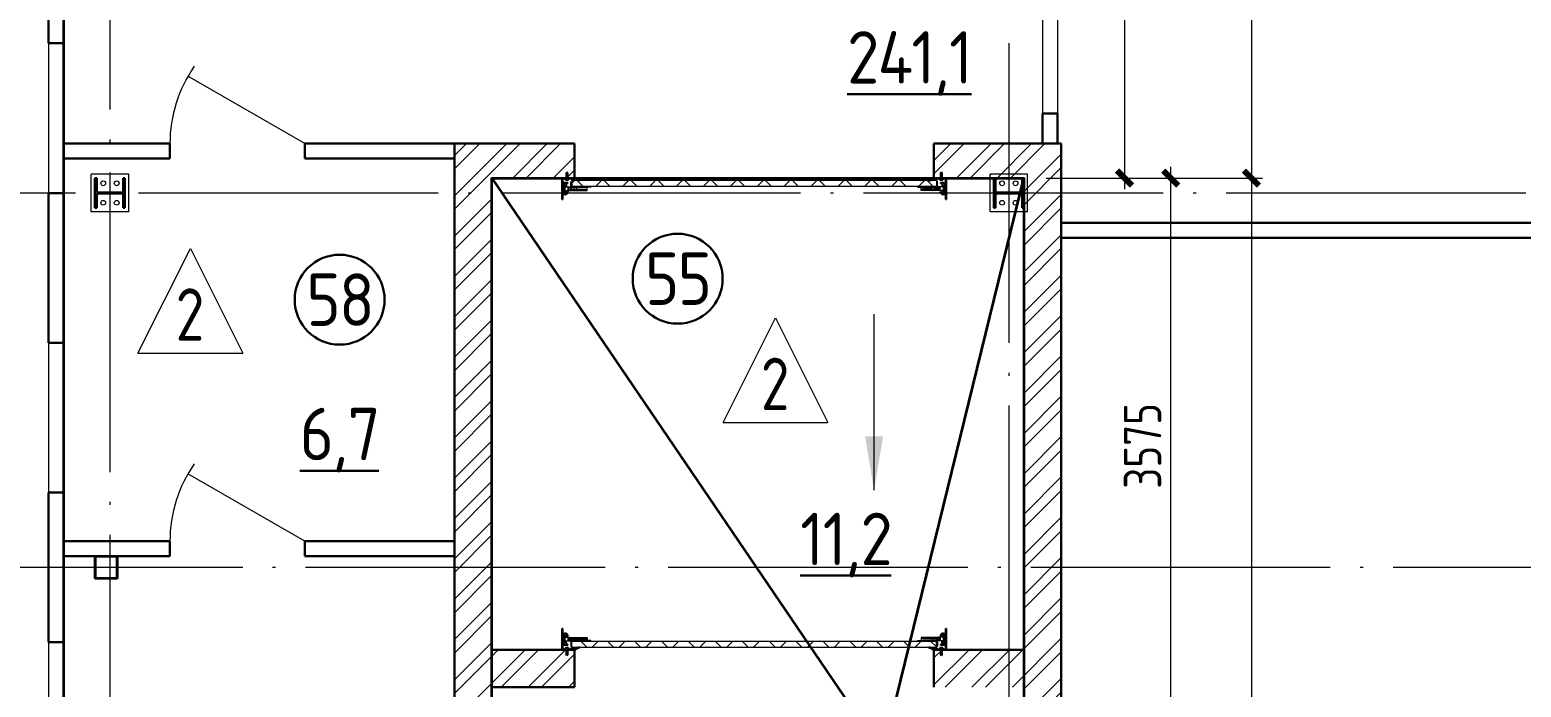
# Model space of a CAD drawing. Extents: x -965262 to 1142518, y -357520 to 71675.
# Drawn here: x 58888 to 68843, y -226452 to -222062 of the extents above; entities that cross this region are included whole.
import ezdxf

# ---------------------------------------------------------------- set-up
doc = ezdxf.new("R2010")
doc.units = 0
doc.header["$LTSCALE"] = 10
doc.linetypes.add('DOTE', pattern=[2.42, 2, -0.2, 0.02, -0.2])
doc.layers.get('0').update_dxf_attribs({"linetype": 'CONTINUOUS', "lineweight": 30})
doc.layers.get('Defpoints').update_dxf_attribs({"linetype": 'CONTINUOUS'})
doc.layers.add('DOTE', color=7, linetype='DOTE', lineweight=9)
doc.layers.add('полы', color=3, linetype='CONTINUOUS', lineweight=35)
doc.styles.add('GOST 2.304', font='isocpeur.ttf', dxfattribs={"width": 0.75, "height": 250})
doc.styles.add('GOST-2.304_Type-B', font='isocpeur.ttf', dxfattribs={"width": 0.9})
doc.styles.add('ГОСТ 2м', font='isocpeur.ttf', dxfattribs={"width": 0.8, "height": 250})
doc.dimstyles.new('ГОСТ 2м', dxfattribs={"dimtxt": 250, "dimasz": 100, "dimexe": 75, "dimexo": 150, "dimgap": 62.5, "dimtad": 1, "dimdec": 0, "dimtxsty": 'ГОСТ 2м', "dimblk": 'ARCHTICK', "dimcen": 150, "dimdle": 75, "dimclrd": 256, "dimclre": 256, "dimclrt": 256, "dimadec": 0, "dimazin": 0, "dimtfac": 1, "dimtdec": 0, "dimtmove": 0, "dimatfit": 3, "dimldrblk": 'OBLIQUE', "dimfxl": 1, "dimlwd": 15, "dimlwe": 15, "dimarcsym": 0})
pattern_1 = [(135, (62443.36, -225843.17), (-89.8026, -89.8026), []), (225, (62443.36, -225843.17), (89.8026, -89.8026), [])]

# ---------------------------------------------------------------- blocks, each defined once
blk = doc.blocks.new('MC2')
at = {"lineweight": 15}
for p, q in [((68127, 41566), (68127, 39900)), ((69794, 41566), (68127, 41566)), ((69794, 41566), (69794, 39900)), ((69794, 39900), (68127, 39900))]:
    blk.add_line(p, q, dxfattribs=at)
for p, q in [((69627, 41400), (68294, 41400)), ((68294, 41400), (68294, 41320)), ((68934, 41320), (68294, 41320)), ((68934, 41320), (68934, 40146)), ((69627, 41320), (68987, 41320)), ((68987, 41320), (68987, 40146)), ((69627, 41400), (69627, 41320)), ((68934, 40146), (68294, 40146)), ((68294, 40146), (68294, 40066)), ((69627, 40066), (68294, 40066)), ((69627, 40146), (68987, 40146)), ((69627, 40146), (69627, 40066))]:
    blk.add_line(p, q)
for centre in [(68527, 41033), (68527, 40433), (69394, 41033), (69394, 40433)]:
    blk.add_circle(centre, 107, dxfattribs=at)
blk = doc.blocks.new('anchor.bolt')
for p, q in [((-0.07, 0), (-0.07, -0.72)), ((0.07, 0), (0.07, -0.06)), ((-0.1, -0.04), (-0.07, -0.03)), ((-0.1, -0.04), (0.09, -0.06)), ((0.07, -0.07), (-0.1, -0.04)), ((-0.1, -0.11), (-0.07, -0.1)), ((-0.1, -0.11), (0.09, -0.13)), ((0.07, -0.14), (-0.1, -0.11)), ((-0.1, -0.18), (-0.07, -0.17)), ((-0.1, -0.18), (0.09, -0.2)), ((0.07, -0.21), (-0.1, -0.18)), ((-0.1, -0.25), (-0.07, -0.24)), ((-0.1, -0.25), (0.09, -0.27)), ((0.07, -0.28), (-0.1, -0.25)), ((-0.1, -0.32), (-0.07, -0.31)), ((-0.1, -0.32), (0.09, -0.34)), ((0.07, -0.35), (-0.1, -0.32)), ((-0.1, -0.39), (-0.07, -0.38)), ((-0.1, -0.39), (0.09, -0.41)), ((0.07, -0.42), (-0.1, -0.39)), ((-0.1, -0.46), (-0.07, -0.45)), ((-0.1, -0.46), (0.09, -0.48)), ((0.07, -0.49), (-0.1, -0.46)), ((-0.1, -0.53), (-0.07, -0.52)), ((-0.1, -0.53), (0.09, -0.55)), ((0.07, -0.56), (-0.1, -0.53)), ((-0.09, -0.6), (-0.07, -0.59)), ((-0.09, -0.6), (0.09, -0.62)), ((0.07, -0.63), (-0.09, -0.6)), ((-0.07, -0.72), (0, -0.8)), ((-0.04, -0.62), (-0.06, -0.63)), ((-0.06, -0.64), (-0.06, -0.63)), ((-0.06, -0.73), (-0.06, -0.64)), ((0, -0.79), (-0.06, -0.73)), ((-0.01, -0.63), (-0.04, -0.62)), ((-0.03, -0.63), (0, -0.79)), ((-0.03, -0.63), (0.01, -0.78)), ((-0.02, -0.63), (0.01, -0.77)), ((-0.01, -0.63), (0.02, -0.76)), ((0.03, -0.69), (-0.01, -0.63)), ((0, -0.64), (0.03, -0.75)), ((0, -0.8), (0.07, -0.72)), ((0, -0.79), (0.03, -0.74)), ((0.01, -0.66), (0.03, -0.74)), ((0.03, -0.74), (0.03, -0.69)), ((0.07, -0.06), (0.09, -0.06)), ((0.09, -0.06), (0.07, -0.07)), ((0.07, -0.07), (0.07, -0.13)), ((0.07, -0.13), (0.09, -0.13)), ((0.09, -0.13), (0.07, -0.14)), ((0.07, -0.14), (0.07, -0.2)), ((0.07, -0.2), (0.09, -0.2)), ((0.09, -0.2), (0.07, -0.21)), ((0.07, -0.21), (0.07, -0.27)), ((0.07, -0.27), (0.09, -0.27)), ((0.09, -0.27), (0.07, -0.28)), ((0.07, -0.28), (0.07, -0.34)), ((0.07, -0.33), (0.09, -0.34)), ((0.09, -0.34), (0.07, -0.35)), ((0.07, -0.35), (0.07, -0.41)), ((0.07, -0.4), (0.09, -0.41)), ((0.09, -0.41), (0.07, -0.42)), ((0.07, -0.42), (0.07, -0.48)), ((0.07, -0.47), (0.09, -0.48)), ((0.09, -0.48), (0.07, -0.49)), ((0.07, -0.49), (0.07, -0.55)), ((0.07, -0.55), (0.09, -0.55)), ((0.09, -0.55), (0.07, -0.56)), ((0.07, -0.56), (0.07, -0.62)), ((0.09, -0.62), (0.07, -0.63)), ((0.07, -0.62), (0.09, -0.62)), ((0.07, -0.63), (0.07, -0.72))]:
    blk.add_line(p, q)
blk.add_arc((0.16, -0.64), 0.222, 187.9982, 219.836)
blk = doc.blocks.new('Крепеж_ворот')
at = {"lineweight": 15}
h = blk.add_hatch(dxfattribs=at)
h.set_pattern_fill('ANSI31', color=256, scale=2, angle=180)
h.set_pattern_definition([(225, (746089.599, 74802.7244), (4.49013, -4.49013), [])])
h.paths.add_polyline_path([(746087.1, 74804.1), (746087.1, 74801.6), (746091.1, 74801.6), (746094.2, 74801.9), (746094.2, 74804.1)], flags=17)
h.paths.add_polyline_path([(746116.4, 74801.6, 0.165118), (746119.9, 74802.8), (746124.2, 74806.1, -0.301689), (746131.4, 74806.6), (746134.8, 74804.7, 0.130081), (746137.5, 74803.9), (746142.2, 74803.9), (746142.2, 74806.4), (746137.5, 74806.4, -0.130081), (746136, 74806.9), (746132.6, 74808.8, 0.301689), (746122.7, 74808.1), (746118.3, 74804.7, -0.165112), (746116.4, 74804.1), (746064.1, 74804.1, -0.414223), (746061, 74807.2), (746061, 74868.5), (746059.4, 74868.5), (746059.4, 74868.8), (746059.4, 74869.5), (746059.4, 74870.5), (746059.4, 74870.7), (746059.4, 74871.7), (746059.4, 74872.2), (746059.4, 74873.2), (746059.4, 74873.9), (746059.4, 74874.7), (746059.4, 74875.6), (746059.4, 74876.1), (746059.4, 74877.1), (746059.4, 74877.4), (746059.4, 74878.3), (746059.4, 74879.1), (746059.4, 74879.4), (746061, 74879.4), (746061, 74944.5), (746058.5, 74944.5), (746058.5, 74807.2, 0.41422), (746064.1, 74801.6)])
h = blk.add_hatch(dxfattribs=at)
h.set_pattern_fill('ANSI31', color=256, scale=2, angle=90)
h.set_pattern_definition([(135, (736343.8085, 75928.334), (-4.490128, -4.490128), [])])
edge = h.paths.add_edge_path()
edge.add_ellipse((746065.1, 74838.4), major_axis=(-1.67, 1.67), ratio=1, start_angle=45, end_angle=135, ccw=False)
edge.add_line((746062.7, 74838.4), (746062.7, 74868.5))
edge.add_line((746062.7, 74868.5), (746061, 74868.5))
edge.add_line((746061, 74868.5), (746061, 74838.4))
edge.add_ellipse((746065.1, 74838.4), major_axis=(-2.89, 2.89), ratio=1, start_angle=45, end_angle=135)
edge.add_line((746065.1, 74834.3), (746096.6, 74834.3))
edge.add_line((746096.6, 74834.3), (746096.6, 74836))
edge.add_line((746096.6, 74836), (746065.1, 74836))
edge = h.paths.add_edge_path()
edge.add_ellipse((746065.1, 74890.2), major_axis=(2.89, 2.89), ratio=1, start_angle=106, end_angle=135)
edge.add_line((746061, 74890.2), (746061, 74879.4))
edge.add_line((746061, 74879.4), (746062.7, 74879.4))
edge.add_line((746062.7, 74879.4), (746062.7, 74890.4))
edge.add_ellipse((746065.1, 74890.2), major_axis=(-1.67, 1.67), ratio=1, start_angle=16, end_angle=45, ccw=False)
edge.add_line((746063, 74891.3), (746069.9, 74903.7))
edge.add_ellipse((746079.1, 74898.6), major_axis=(7.45, 7.45), ratio=1, start_angle=-3, end_angle=106, ccw=False)
edge.add_line((746086.9, 74905.7), (746097.5, 74893.9))
edge.add_line((746097.5, 74893.9), (746098.8, 74895.1))
edge.add_line((746098.8, 74895.1), (746088.2, 74906.8))
edge.add_ellipse((746079.1, 74898.6), major_axis=(8.67, 8.67), ratio=1, start_angle=-3, end_angle=106)
edge.add_line((746068.4, 74904.5), (746061.5, 74892.1))
h = blk.add_hatch(color=256, dxfattribs=at)
h.dxf.hatch_style = 1
h.paths.add_polyline_path([(746145.9, 74808.8), (746142.6, 74809.8, 0.10613), (746142.5, 74809.9), (746136.4, 74809.3, -0.181324), (746135.1, 74809.6, 0.335683), (746120.2, 74809.1, -0.119126), (746118.6, 74808.6, 0.371631), (746118, 74808.1), (746117.9, 74807.6, 0.451909), (746118.5, 74806.9, 0.124341), (746121, 74807.6, -0.343618), (746134.1, 74808.2, 0.181324), (746136.5, 74807.6), (746142.5, 74808.2, -0.110452), (746142.6, 74808.2), (746147.2, 74806.6, -0.710497), (746147.2, 74805.5), (746142.6, 74803.9), (746135.7, 74803.9, -0.178994), (746132.7, 74805, 0.369834), (746129.7, 74805, -0.178993), (746126.6, 74803.9), (746122.2, 74803.9, 0.120709), (746121.9, 74803.8), (746119.7, 74802.7, -0.017147), (746119.4, 74802.4, 0.538795), (746119.6, 74802.2), (746127.3, 74802.2, 0.207608), (746130.7, 74803.7, -0.433918), (746131.6, 74803.7, 0.207608), (746135.1, 74802.2), (746142.5, 74802.2, 0.079707), (746142.6, 74802.2), (746147.7, 74803.9, 0.461502), (746149, 74807.1, -0.250825), (746149.1, 74807.6, -0.128039), (746173.1, 74815.5, 0.416657), (746173.7, 74816.2), (746173.6, 74816.9, 0.409849), (746173, 74817.5, 0.127248)])
for p, q in [((746058.5, 74807.2), (746058.5, 74944.5)), ((746058.5, 74944.5), (746061, 74944.5)), ((746059.4, 74879.4), (746062.7, 74879.4)), ((746059.4, 74868.5), (746059.4, 74879.4)), ((746059.4, 74868.5), (746062.7, 74868.5)), ((746061, 74879.4), (746061, 74944.5)), ((746061, 74879.4), (746061, 74890.2)), ((746061, 74807.2), (746061, 74868.5)), ((746061, 74838.4), (746061, 74868.5)), ((746068.4, 74904.5), (746061.5, 74892.1)), ((746062.7, 74838.4), (746062.7, 74890.2)), ((746063.6, 74883), (746062.7, 74883)), ((746063.6, 74864.9), (746062.7, 74864.9)), ((746069.9, 74903.7), (746063, 74891.3)), ((746063.6, 74883), (746063.6, 74873.9)), ((746067.2, 74880.2), (746063.6, 74883)), ((746063.6, 74873.9), (746063.6, 74864.9)), ((746067.2, 74867.6), (746063.6, 74864.9)), ((746064.1, 74875.1), (746064.1, 74872.8)), ((746067.2, 74880.2), (746067.2, 74875.1)), ((746067.2, 74872.8), (746067.2, 74867.6)), ((746086.9, 74905.7), (746097.5, 74893.9)), ((746088.2, 74906.8), (746098.8, 74895.1)), ((746097.5, 74893.9), (746098.8, 74895.1)), ((746064.1, 74804.1), (746116.4, 74804.1)), ((746064.1, 74801.6), (746116.4, 74801.6)), ((746096.6, 74836), (746065.1, 74836)), ((746096.6, 74834.3), (746065.1, 74834.3)), ((746079, 74805.9), (746102.4, 74805.9)), ((746079, 74805.9), (746079, 74804.1)), ((746079, 74804.1), (746102.4, 74804.1)), ((746082.5, 74814.1), (746081.2, 74813.3)), ((746081.2, 74813.3), (746081.2, 74805.9)), ((746098.9, 74814.1), (746082.5, 74814.1)), ((746085.9, 74813.3), (746085.9, 74805.9)), ((746095.4, 74813.3), (746095.4, 74805.9)), ((746096.6, 74834.3), (746096.6, 74836)), ((746098.9, 74814.1), (746100.1, 74813.3)), ((746100.1, 74813.3), (746100.1, 74805.9)), ((746102.4, 74805.9), (746102.4, 74804.1)), ((746118.3, 74804.7), (746122.7, 74808.1)), ((746119.9, 74802.8), (746124.2, 74806.1)), ((746134.8, 74804.7), (746131.4, 74806.6)), ((746136, 74806.9), (746132.6, 74808.8)), ((746142.2, 74806.4), (746137.5, 74806.4)), ((746137.5, 74803.9), (746142.2, 74803.9)), ((746142.2, 74806.4), (746142.2, 74803.9)), ((746142.2, 74803.9), (746142.2, 74806.4)), ((746142.6, 74803.9), (746147.2, 74805.5)), ((746142.6, 74802.2), (746147.7, 74803.9)), ((746173.6, 74816.9), (746173.7, 74816.2))]:
    blk.add_line(p, q)
for p, q in [((746061, 74879.4), (746061, 74881.3)), ((746061, 74833.9), (746061, 74868.5)), ((746062.7, 74883), (746062.7, 74873.9)), ((746062.7, 74873.9), (746062.7, 74864.9)), ((746073.1, 74841.7), (746073.1, 74905.2)), ((746073.1, 74895.8), (746076.7, 74892.3)), ((746074.3, 74885.9), (746074.3, 74861)), ((746074.3, 74879.9), (746075.7, 74879.9)), ((746074.3, 74867), (746075.7, 74867)), ((746076.9, 74873.4), (746075.7, 74879.9)), ((746075.7, 74879.9), (746075.7, 74867)), ((746076.9, 74873.4), (746075.7, 74867)), ((746076, 74885.9), (746076, 74882.6)), ((746076, 74864.3), (746076, 74861)), ((746076.2, 74882.6), (746076.2, 74885.6)), ((746076.2, 74885.6), (746076.8, 74885.6)), ((746076.2, 74864.3), (746076.2, 74882.6)), ((746076.2, 74864.3), (746076.2, 74861.3)), ((746076.8, 74885.6), (746076.8, 74892)), ((746081.4, 74897.6), (746081.4, 74886.4)), ((746087.4, 74898), (746081.7, 74897.9)), ((746082.1, 74885.6), (746087.4, 74885.6)), ((746087.4, 74899.5), (746087.4, 74898)), ((746087.4, 74885.6), (746087.4, 74898)), ((746087.4, 74885.6), (746098.3, 74885.6)), ((746098.7, 74885.2), (746098.7, 74882.6)), ((746098.7, 74882.6), (746098.7, 74864.3)), ((746098.7, 74881.6), (746099.8, 74881.6)), ((746098.7, 74865.3), (746099.8, 74865.3)), ((746098.7, 74861.6), (746098.7, 74864.3)), ((746099.8, 74861.2), (746099.8, 74885.7)), ((746099.8, 74885.7), (746110.3, 74885.7)), ((746110.3, 74861.2), (746110.3, 74885.7)), ((746110.3, 74881.5), (746224.7, 74881.5)), ((746110.3, 74865.4), (746212.5, 74865.4)), ((746113.8, 74877.2), (746224.7, 74877.2)), ((746250.5, 74858.8), (746250.5, 74862.8)), ((746073.1, 74851), (746076.7, 74854.6)), ((746076.2, 74861.3), (746076.8, 74861.3)), ((746076.8, 74861.3), (746076.8, 74854.9)), ((746081.4, 74849.3), (746081.4, 74860.5)), ((746087.4, 74848.8), (746081.7, 74848.9)), ((746082.1, 74861.3), (746087.4, 74861.3)), ((746087.4, 74848.7), (746087.4, 74861.3)), ((746087.4, 74861.3), (746098.3, 74861.3)), ((746087.4, 74847.4), (746087.4, 74848.8)), ((746099.8, 74861.2), (746110.3, 74861.2))]:
    blk.add_line(p, q, dxfattribs=at)
at = {"lineweight": 15, "ltscale": 0.5}
for p, q in [((746076, 74885.9), (746074.3, 74885.9)), ((746076, 74861), (746074.3, 74861))]:
    blk.add_line(p, q, dxfattribs=at)
at = {"lineweight": 15, "extrusion": (-1.7375e-14, 1, 0)}
for p, q in [((746112.7, 74883.6), (746224.7, 74883.6)), ((746112.7, 74863.2), (746112.7, 74883.6)), ((746112.7, 74863.2), (746135.6, 74863.2)), ((746122.6, 74863.2), (746122.6, 74862.8)), ((746250.5, 74862.8), (746122.6, 74862.8)), ((746135.6, 74881.9), (746156.6, 74881.9)), ((746135.6, 74863.2), (746135.6, 74881.9)), ((746156.6, 74881.9), (746156.6, 74863.2)), ((746156.6, 74863.2), (746212.5, 74863.2)), ((746116.7, 74856.9), (746116.7, 74828.9)), ((746117.3, 74826.3), (746119, 74822.8)), ((746119, 74822.8), (746122.6, 74824.6)), ((746120.8, 74856.9), (746120.8, 74828.9)), ((746122.6, 74824.6), (746120.9, 74828)), ((746250.5, 74858.8), (746122.6, 74858.8)), ((746123.8, 74840), (746123.8, 74848.8))]:
    blk.add_line(p, q, dxfattribs=at)
at = {"lineweight": 15, "ltscale": 0.5, "extrusion": (-1.7375e-14, 1, 0)}
for p, q in [((746112.7, 74879.5), (746224.7, 74879.5)), ((746135.6, 74865.8), (746112.7, 74865.8)), ((746114.9, 74871.2), (746120.4, 74871.2)), ((746122.6, 74868.9), (746122.6, 74863.2)), ((746122.6, 74862.8), (746122.6, 74858.8)), ((746139.7, 74862.8), (746139.7, 74858.8)), ((746152.5, 74862.8), (746152.5, 74858.8)), ((746212.5, 74865.8), (746156.6, 74865.8)), ((746173.5, 74862.8), (746173.5, 74858.8)), ((746120.8, 74856.9), (746116.7, 74856.9)), ((746117.2, 74851.9), (746116.7, 74853.9)), ((746120.8, 74840.1), (746116.7, 74840.1)), ((746117.2, 74836.9), (746116.7, 74835)), ((746120.8, 74829.2), (746116.7, 74829.2)), ((746119.8, 74839), (746119.8, 74849.8)), ((746123.8, 74847.8), (746119.8, 74847.8)), ((746123.8, 74841), (746119.8, 74841))]:
    blk.add_line(p, q, dxfattribs=at)
at = {"lineweight": 15, "extrusion": (-2.77556e-16, -1, 0)}
for p, q in [((746224.7, 74865.6), (746113.8, 74865.6)), ((746128, 74865.6), (746128, 74863.3)), ((746137.6, 74865.6), (746137.6, 74863.3)), ((746164.4, 74865.6), (746164.4, 74863.3)), ((746174, 74865.6), (746174, 74863.3)), ((746200.8, 74865.6), (746200.8, 74863.3)), ((746210.4, 74865.6), (746210.4, 74863.3)), ((746224.7, 74883.6), (746224.7, 74863.3))]:
    blk.add_line(p, q, dxfattribs=at)
at = {"extrusion": (-1, -4.26669e-14, 0)}
for p, q in [((746117.9, 74807.6), (746118, 74808.1)), ((746136.4, 74809.3), (746142.5, 74809.9)), ((746142.5, 74808.2), (746136.5, 74807.6)), ((746142.6, 74809.8), (746145.9, 74808.8)), ((746147.2, 74806.6), (746142.6, 74808.2))]:
    blk.add_line(p, q, dxfattribs=at)
at = {"extrusion": (-1, -4.2422e-14, 1.22461e-16)}
for p, q in [((746119.5, 74802.5), (746121.9, 74803.8)), ((746127.3, 74802.2), (746119.6, 74802.2)), ((746122.2, 74803.9), (746126.6, 74803.9)), ((746142.5, 74802.2), (746135.1, 74802.2)), ((746135.7, 74803.9), (746142.5, 74803.9))]:
    blk.add_line(p, q, dxfattribs=at)
at = {"lineweight": 15}
for centre, radius, start, end in [((746079.1, 74899.5), 8.28, 0, 136.00967), ((746077, 74882.6), 0.956, 180, 270), ((746077, 74864.3), 0.956, 90, 180), ((746077, 74882.6), 0.75, 180, 270), ((746077, 74864.3), 0.75, 90, 180), ((746076.4, 74892), 0.375, 0, 45), ((746081.8, 74897.6), 0.375, 91, 180), ((746082.1, 74886.4), 0.75, 180, 270), ((746098.3, 74885.2), 0.375, 0, 90), ((746098.3, 74861.6), 0.375, 270, 0), ((746122.6, 74856.9), 5.92, 90, 180), ((746079.1, 74847.4), 8.28, 223.99033, 0), ((746076.4, 74854.9), 0.375, 315, 0), ((746082.1, 74860.5), 0.75, 90, 180), ((746081.8, 74849.3), 0.375, 180, 269), ((746122.6, 74828.9), 5.92, 180, 199.64644), ((746122.6, 74856.9), 1.87, 90, 180), ((746128.6, 74855.4), 8.15, 194.99861, 233.92136), ((746128.6, 74833.4), 8.15, 126.07864, 165.00139), ((746122.6, 74828.9), 1.87, 180, 185.53127)]:
    blk.add_arc(centre, radius, start, end, dxfattribs=at)
for centre, radius, start, end in [((746064.1, 74807.2), 5.62, 180, 270), ((746064.1, 74807.2), 3.11, 180, 270), ((746082.1, 74803.7), 10.4, 68.27529, 87.87816), ((746090.7, 74797.9), 16.2, 73.30599, 107.29197), ((746099.2, 74803.7), 10.4, 92.12184, 111.72471), ((746116.4, 74807.2), 3.11, 270, 307.50429), ((746116.4, 74807.2), 5.62, 270, 307.50429), ((746118.5, 74807.5), 0.586, 173.27112, 270.54696), ((746118.6, 74808), 0.586, 91.72469, 173.27112), ((746118.5, 74812.1), 5.21, 270.54696, 298.89834), ((746118.4, 74812.1), 3.52, 271.72469, 298.89834), ((746128, 74799.4), 12.4, 54.89026, 129.11428), ((746128, 74799.4), 10.7, 54.89026, 130.74476), ((746128.2, 74801), 8.97, 60.35337, 127.50429), ((746128.2, 74801), 8.97, 60.35337, 127.50429), ((746128.2, 74801), 8.97, 60.35337, 127.50429), ((746128.2, 74801), 6.46, 60.35337, 127.50429), ((746136.2, 74811.1), 3.54, 234.89026, 276), ((746137.5, 74809.6), 5.62, 240.35337, 270), ((746136.2, 74811.1), 1.86, 234.89026, 276), ((746137.5, 74809.6), 3.11, 240.35337, 270), ((746142.5, 74809.6), 0.292, 71.76748, 96), ((746142.5, 74807.9), 0.292, 70.78733, 96), ((746176.2, 74760.8), 56.8, 93.28053, 122.28779), ((746147, 74806), 0.562, 289.21267, 70.78733), ((746147, 74806), 2.25, 288.22907, 27.3228), ((746149.6, 74807.3), 0.586, 151, 207.3228), ((746176.3, 74765.4), 50.3, 93.65928, 122.84475), ((746173, 74816.9), 0.6, 4.13569, 93.28053), ((746173.1, 74816.1), 0.6, 273.65928, 4.13569)]:
    blk.add_arc(centre, radius, start, end)
at = {"lineweight": 15, "ltscale": 0.5}
for centre, radius, start, end in [((746119.4, 74852.5), 2.25, 195, 270), ((746119.4, 74836.4), 2.25, 90, 165), ((746119.4, 74849.8), 0.375, 0, 90), ((746119.4, 74839), 0.375, 270, 0)]:
    blk.add_arc(centre, radius, start, end, dxfattribs=at)
at = {"extrusion": (-1.22461e-16, -5.20252e-30, -1)}
for centre, radius, start, end in [((-746119.6, 74802.4), 0.187, 270, 62.46874), ((-746122.2, 74803.3), 0.586, 62.46874, 90), ((-746126.6, 74808.6), 4.69, 229.40766, 270), ((-746127.3, 74806.9), 4.69, 223.08626, 270), ((-746131.2, 74803.2), 2.32, 49.40766, 130.59234), ((-746131.2, 74803.2), 0.637, 43.08626, 136.91374), ((-746135.1, 74806.9), 4.69, 270, 316.91374), ((-746135.7, 74808.6), 4.69, 270, 310.59234), ((-746142.5, 74804.2), 0.292, 250.78733, 270), ((-746142.5, 74802.5), 0.292, 251.77093, 270)]:
    blk.add_arc(centre, radius, start, end, dxfattribs=at)
at = {"extrusion": (0, 0, -1)}
for centre, major_axis, start_param, end_param in [((746065.1, 74890.2), (2.89, 2.89), 3.926991, 4.433136), ((746065.1, 74890.2), (-1.67, 1.67), 5.497787, 6.003933), ((746079.1, 74898.6), (8.67, 8.67), 4.433136, 6.335545), ((746079.1, 74898.6), (7.45, 7.45), 4.433136, 6.335545), ((746065.1, 74838.4), (-2.89, 2.89), 3.926991, 5.497787), ((746065.1, 74838.4), (-1.67, 1.67), 3.926991, 5.497787)]:
    blk.add_ellipse(centre, major_axis=major_axis, ratio=1, start_param=start_param, end_param=end_param, dxfattribs=at)
for points in [[(746067.2, 74875.1), (746065.9, 74875.1), (746064.1, 74875.1)], [(746064.1, 74872.8), (746065.9, 74872.8), (746067.2, 74872.8)]]:
    blk.add_rational_spline(points, [1, 1.01284142743, 1], degree=2)
at = {"lineweight": 15, "ltscale": 0.5}
for points, knots in [([(746114.9, 74871.2), (746114.7, 74871.2), (746114.4, 74871.2), (746113.8, 74871.5), (746113.6, 74871.6), (746113.2, 74872), (746113, 74872.3), (746112.8, 74872.8), (746112.7, 74873.1), (746112.7, 74873.4)], [0.37141352, 0.37141352, 0.37141352, 0.37141352, 0.39402571, 0.39402571, 0.41663789, 0.41663789, 0.43959523, 0.43959523, 0.46255257, 0.46255257, 0.46255257, 0.46255257]), ([(746122.6, 74868.9), (746122.6, 74869.2), (746122.6, 74869.5), (746122.3, 74870.1), (746122.2, 74870.3), (746121.8, 74870.7), (746121.5, 74870.9), (746121, 74871.1), (746120.7, 74871.2), (746120.4, 74871.2)], [0.28027447, 0.28027447, 0.28027447, 0.28027447, 0.30323181, 0.30323181, 0.32618916, 0.32618916, 0.34880134, 0.34880134, 0.37141352, 0.37141352, 0.37141352, 0.37141352])]:
    blk.add_open_spline(points, degree=3, knots=knots, dxfattribs=at)
at = {"lineweight": 15}
for points in [[(746117.1, 74826.9), (746117.1, 74826.7), (746117.2, 74826.5), (746117.3, 74826.3)], [(746120.9, 74828), (746120.9, 74828.2), (746120.8, 74828.5), (746120.8, 74828.7)]]:
    blk.add_open_spline(points, degree=3, dxfattribs=at)
at = {"xscale": -50.80000000000001, "yscale": 50.80000000000001, "zscale": 50.80000000000001}
blk.add_blockref('anchor.bolt', (746090.7, 74804.1), dxfattribs=at)
blk = doc.blocks.new('_ArchTick')
at = {"color": 0, "linetype": 'ByBlock', "lineweight": 0, "const_width": 0.4}
blk.add_lwpolyline([(-0.5, -0.5), (0.5, 0.5)], dxfattribs=at)
blk = doc.blocks.new('*D1264')
at = {"lineweight": 15, "ltscale": 50, "transparency": 16777216}
for p, q in [((66195, -214977.1), (66195, -223127.1)), ((61762.6, -215052.1), (66270, -215052.1)), ((65672.7, -223052.1), (66270, -223052.1))]:
    blk.add_line(p, q, dxfattribs=at)
at = {"layer": 'Defpoints', "color": 0, "lineweight": 15, "ltscale": 50, "transparency": 16777216}
for p in [(61612.6, -215052.1, 3259.8), (65522.7, -223052.1, 3259.8), (66195, -223052.1)]:
    blk.add_point(p, dxfattribs=at)
at = {"lineweight": 15, "ltscale": 50, "transparency": 16777216, "xscale": 100, "yscale": 100, "zscale": 100}
for p, rotation in [((66195, -215052.1), 90), ((66195, -223052.1), 270)]:
    blk.add_blockref('_ArchTick', p, dxfattribs=dict(at, rotation=rotation))
at = {"lineweight": 15, "ltscale": 50, "transparency": 16777216, "insert": (66007.5, -219052.1), "char_height": 250, "attachment_point": 5, "rotation": 90, "style": 'ГОСТ 2м'}
blk.add_mtext('8000', dxfattribs=at)
blk = doc.blocks.new('_Oblique')
at = {"color": 0, "linetype": 'ByBlock', "lineweight": -2}
blk.add_line((-0.5, -0.5), (0.5, 0.5), dxfattribs=at)
blk = doc.blocks.new('*D1265')
at = {"lineweight": 15, "ltscale": 50, "transparency": 16777216}
for p, q in [((66502.9, -226704.4), (66502.9, -222977.1)), ((65672.7, -223052.1), (66577.9, -223052.1)), ((64795.5, -226629.4), (66577.9, -226629.4))]:
    blk.add_line(p, q, dxfattribs=at)
at = {"layer": 'Defpoints', "color": 0, "lineweight": 15, "ltscale": 50, "transparency": 16777216}
for p in [(65522.7, -223052.1, 3259.8), (66502.9, -223052.1), (64645.5, -226629.4)]:
    blk.add_point(p, dxfattribs=at)
at = {"lineweight": 15, "ltscale": 50, "transparency": 16777216, "xscale": 100, "yscale": 100, "zscale": 100}
for p, rotation in [((66502.9, -223052.1), 90), ((66502.9, -226629.4), 270)]:
    blk.add_blockref('_ArchTick', p, dxfattribs=dict(at, rotation=rotation))
at = {"lineweight": 15, "ltscale": 50, "transparency": 16777216, "insert": (66315.4, -224840.8), "char_height": 250, "attachment_point": 5, "rotation": 90, "style": 'ГОСТ 2м'}
blk.add_mtext('3575', dxfattribs=at)
blk = doc.blocks.new('*D1135')
at = {"lineweight": 15, "ltscale": 50, "transparency": 16777216}
for p, q in [((67041.9, -222977.1), (67041.9, -231027.2)), ((65672.7, -223052.1), (67116.9, -223052.1)), ((65672.7, -230952.2), (67116.9, -230952.2))]:
    blk.add_line(p, q, dxfattribs=at)
at = {"layer": 'Defpoints', "color": 0, "lineweight": 15, "ltscale": 50, "transparency": 16777216}
for p in [(65522.7, -223052.1, 1451.3), (65522.7, -230952.2, 3259.8), (67041.9, -230952.2)]:
    blk.add_point(p, dxfattribs=at)
at = {"lineweight": 15, "ltscale": 50, "transparency": 16777216, "xscale": 100, "yscale": 100, "zscale": 100}
for p, rotation in [((67041.9, -223052.1), 90), ((67041.9, -230952.2), 270)]:
    blk.add_blockref('_ArchTick', p, dxfattribs=dict(at, rotation=rotation))
at = {"lineweight": 15, "ltscale": 50, "transparency": 16777216, "insert": (66854.4, -227002.2), "char_height": 250, "attachment_point": 5, "rotation": 90, "style": 'ГОСТ 2м'}
blk.add_mtext('7900', dxfattribs=at)
blk = doc.blocks.new('*D1351')
at = {"lineweight": 15, "ltscale": 50, "transparency": 16777216}
for p, q in [((67041.9, -161742.1), (67041.9, -223127.1)), ((66891.9, -161817.1), (66966.9, -161817.1)), ((65672.7, -223052.1), (67116.9, -223052.1))]:
    blk.add_line(p, q, dxfattribs=at)
at = {"layer": 'Defpoints', "color": 0, "lineweight": 15, "ltscale": 50, "transparency": 16777216}
for p in [(67041.9, -161817.1), (65522.7, -223052.1, 2075.6), (67041.9, -223052.1)]:
    blk.add_point(p, dxfattribs=at)
at = {"lineweight": 15, "ltscale": 50, "transparency": 16777216, "xscale": 100, "yscale": 100, "zscale": 100}
for p, rotation in [((67041.9, -161817.1), 90), ((67041.9, -223052.1), 270)]:
    blk.add_blockref('_ArchTick', p, dxfattribs=dict(at, rotation=rotation))
at = {"lineweight": 15, "ltscale": 50, "transparency": 16777216, "insert": (66854.4, -192434.6), "char_height": 250, "attachment_point": 5, "rotation": 90, "style": 'ГОСТ 2м'}
blk.add_mtext('61235', dxfattribs=at)

msp = doc.modelspace()

# ---------------------------------------------------------------- hatches: boundary and pattern name
at = {"lineweight": 15}
h = msp.add_hatch(dxfattribs=at)
h.set_pattern_fill('ANSI32', scale=20, style=0)
h.set_pattern_definition([(45, (-359605.78, -304776.27), (-134.70384, 134.70384), []), (45, (-359515.98, -304776.27), (-134.70384, 134.70384), [])])
h.paths.add_polyline_path([(62522.6, -222822.1), (62222.6, -222822.1), (62222.6, -223052.1), (62522.6, -223052.1)])
h.paths.add_polyline_path([(65222.6, -222822.1), (64922.6, -222822.1), (64922.6, -223052.1), (65222.6, -223052.1)])
h.paths.add_polyline_path([(62522.6, -226202.1), (62222.6, -226202.1), (62222.6, -226452.1), (62522.6, -226452.1)])
h.paths.add_polyline_path([(65222.6, -226202.1), (64922.6, -226202.1), (64922.6, -226452.1), (65222.6, -226452.1)])
h.paths.add_polyline_path([(65772.5, -233952), (65522.5, -233952), (65522.5, -234027.1), (65547.6, -234027.1), (65547.6, -234277.1), (65522.5, -234277.1), (65522.5, -234462.1), (65772.5, -234462.1)])
h.paths.add_polyline_path([(68842.6, -233952), (68592.6, -233952), (68592.6, -234462.1), (68842.6, -234462.1)])
h.paths.add_polyline_path([(61972.6, -226452.1), (62222.6, -226452.1), (62222.6, -226202.1), (61972.6, -226202.1), (61972.6, -223052.1), (62222.6, -223052.1), (62222.6, -222822.1), (61722.6, -222822.1), (61722.6, -222922.1), (61722.6, -232477.1), (61722.6, -234462.1), (61972.6, -234462.1), (61972.6, -230702.1)])
h.paths.add_polyline_path([(65522.7, -230952.2), (65522.7, -226452.1), (65222.6, -226452.1), (65222.6, -226202.1), (65522.5, -226202.1), (65522.6, -223052.1), (65222.6, -223052.1), (65222.6, -222822.1), (65772.5, -222822.1), (65772.5, -230702.1), (68842.6, -230702), (68842.6, -230952.2), (65522.7, -230952.3)])
h.paths.add_polyline_path([(68842.6, -231552), (68592.6, -231552), (68592.6, -230952), (68842.6, -230952)])
h.paths.add_polyline_path([(65772.5, -231552), (65522.7, -231552), (65522.7, -230952.2), (65772.5, -230952.2)])
h = msp.add_hatch(dxfattribs=at)
h.set_pattern_fill('ANSI37', scale=40, angle=90)
h.set_pattern_definition(pattern_1)
h.paths.add_polyline_path([(62506.2, -223108), (62306.2, -223108), (62306.2, -223068), (62506.2, -223068)], flags=16)
h.paths.add_polyline_path([(64938.9, -223108), (62306.2, -223108), (62306.2, -223068), (64938.9, -223068)])
h = msp.add_hatch(dxfattribs=at)
h.set_pattern_fill('ANSI37', scale=40, angle=90)
h.set_pattern_definition(pattern_1)
h.paths.add_polyline_path([(62506.2, -226146.2), (62306.2, -226146.2), (62306.2, -226186.2), (62506.2, -226186.2)], flags=16)
h.paths.add_polyline_path([(64938.9, -226146.2), (62306.2, -226146.2), (62306.2, -226186.2), (64938.9, -226186.2)])

# ---------------------------------------------------------------- linework, layer by layer
at = {"color": 7, "ltscale": 200}
for p, q in [((59012.6, -221452.1, -1451.3), (59012.6, -222152.1, -1451.3)), ((59112.6, -221452.1, -1451.3), (59112.6, -222152.1, -1451.3)), ((59112.6, -222822.1, -1451.3), (59822.6, -222822.1, -1451.3)), ((59112.6, -222822.1, -1451.3), (59822.6, -222822.1, -1451.3)), ((59112.6, -222822.1, -1451.3), (59112.6, -222922.1, -1451.3)), ((60722.6, -222822.1, -1451.3), (61722.6, -222822.1, -1451.3)), ((60722.6, -222822.1, -1451.3), (61722.6, -222822.1, -1451.3)), ((61722.6, -232477.1, -1451.3), (61722.6, -222822.1, -1451.3)), ((61722.6, -222822.1, -1451.3), (61722.6, -222922.1, -1451.3)), ((62522.6, -222822.1, -1451.3), (61722.6, -222822.1, -1451.3)), ((62522.6, -223052.1, -1451.3), (62522.6, -222822.1, -1451.3)), ((65772.5, -222822.1, -1451.3), (64922.6, -222822.1, -1451.3)), ((64922.6, -222822.1, -1451.3), (64922.6, -223052.1, -1451.3)), ((59112.6, -222922.1, -1451.3), (59822.6, -222922.1, -1451.3)), ((59112.6, -222922.1, -1451.3), (59822.6, -222922.1, -1451.3)), ((60722.6, -222922.1, -1451.3), (61722.6, -222922.1, -1451.3)), ((60722.6, -222922.1, -1451.3), (61722.6, -222922.1, -1451.3)), ((61972.6, -226202.1, -1451.3), (61972.6, -223052.1, -1451.3)), ((62522.6, -223052.1, -1451.3), (61972.6, -223052.1, -1451.3)), ((65522.6, -223052.1, -1451.3), (64922.6, -223052.1, -1451.3)), ((59012.6, -223152.1, -1451.3), (59012.6, -224152.1, -1451.3)), ((59112.6, -223152.1, -1451.3), (59112.6, -224152.1, -1451.3)), ((59012.6, -225152.1, -4711.1), (59012.6, -226152.1, -4711.1)), ((59112.6, -225152.1, -4711.1), (59112.6, -226152.1, -4711.1)), ((59112.6, -225477.1, -1451.3), (59822.6, -225477.1, -1451.3)), ((59112.6, -225477.1, -1451.3), (59112.6, -225577.1, -1451.3)), ((59822.6, -225477.1, -1451.3), (59822.6, -225577.1, -1451.3)), ((60722.6, -225477.1, -1451.3), (61722.6, -225477.1, -1451.3)), ((61722.6, -225477.1, -1451.3), (61722.6, -225577.1, -1451.3)), ((59112.6, -225577.1, -1451.3), (59822.6, -225577.1, -1451.3)), ((60722.6, -225577.1, -1451.3), (61722.6, -225577.1, -1451.3)), ((62522.6, -226202.1, -1451.3), (61972.6, -226202.1, -1451.3)), ((62522.6, -226202.1, -1451.3), (62522.6, -226452.1, -1451.3)), ((65522.6, -226202.1, -1451.3), (64922.6, -226202.1, -1451.3)), ((64922.6, -226202.1, -1451.3), (64922.6, -226452.1, -1451.3)), ((61972.6, -230702.1, -1451.3), (61972.6, -226452.1, -1451.3)), ((62522.6, -226452.1, -1451.3), (61972.6, -226452.1, -1451.3))]:
    msp.add_line(p, q, dxfattribs=at)
at = {"color": 7, "lineweight": 15}
for p, q in [((65647.6, -221652.1, -2718.3), (65647.6, -222622.1, -1667.9)), ((65747.6, -221652.1, -3259.8), (65747.6, -222622.1, -2209.3)), ((59012.6, -222152.1, -1451.3), (59012.6, -223152.1, -4711.1)), ((59112.6, -222152.1, -1451.3), (59112.6, -223152.1, -1451.3)), ((60722.6, -222822.1, -1451.3), (59943.2, -222372.1, -1451.3)), ((64938.9, -223068, -1451.3), (62506.2, -223068, -1451.3)), ((62506.2, -223068, -1451.3), (62506.2, -223108, -1451.3)), ((64938.9, -223068, -1451.3), (64938.9, -223108, -1451.3)), ((64938.9, -223108, -1451.3), (62506.2, -223108, -1451.3)), ((59012.6, -224152.1, -1451.3), (59012.6, -225152.1, -4711.1)), ((59112.6, -224152.1, -1451.3), (59112.6, -225152.1, -4711.1)), ((60722.6, -225477.1, -1451.3), (59943.2, -225027.1, -1451.3)), ((59012.6, -226152.1, -4711.1), (59012.6, -227152.1, -4711.1)), ((59112.6, -226152.1, -4711.1), (59112.6, -227152.1, -4711.1)), ((64938.9, -226146.2, -1451.3), (62506.2, -226146.2, -1451.3)), ((62506.2, -226186.2, -1451.3), (62506.2, -226146.2, -1451.3)), ((64938.9, -226186.2, -1451.3), (64938.9, -226146.2, -1451.3)), ((64938.9, -226186.2, -1451.3), (62506.2, -226186.2, -1451.3))]:
    msp.add_line(p, q, dxfattribs=at)
at = {"color": 7}
for p, q in [((59012.6, -222152.1, -1451.3), (59112.6, -222152.1, -1451.3)), ((65647.6, -222622.1, -3259.8), (65747.6, -222622.1, -3259.8)), ((59822.6, -222822.1, -1451.3), (59822.6, -222922.1, -1451.3)), ((60722.6, -222822.1, -1451.3), (60722.6, -222922.1, -1451.3)), ((65772.5, -222822.1, -1451.3), (65772.5, -230702.1, -1451.3)), ((65772.5, -222952.1, -1451.3), (65772.5, -230702.1, -1451.3)), ((65522.6, -223052.1, -3259.8), (65522.5, -226202.1, -1451.3)), ((59012.6, -223152.1, -1451.3), (59112.6, -223152.1, -1451.3)), ((59012.6, -224152.1, -4711.1), (59112.6, -224152.1, -4711.1)), ((59012.6, -225152.1, -4711.1), (59112.6, -225152.1, -4711.1)), ((60722.6, -225477.1, -1451.3), (60722.6, -225577.1, -1451.3)), ((59012.6, -226152.1, -4711.1), (59112.6, -226152.1, -4711.1))]:
    msp.add_line(p, q, dxfattribs=at)
at = {"color": 7, "extrusion": (0, 0, -1)}
for p, q in [((65647.6, -222822.1, -1451.3), (65647.6, -222622.1, -1667.9)), ((65747.6, -222622.1, -1667.9), (65747.6, -222822.1, -1451.3)), ((65647.6, -222822.1, -1451.3), (65747.6, -222822.1, -1451.3)), ((65772.5, -223352.1, -1451.3), (76572.6, -223352.1, -3085.7)), ((65772.5, -223452.1, -1451.3), (65772.5, -223352.1, -1451.3)), ((76572.6, -223452.1, -3085.7), (65772.5, -223452.1, -1451.3)), ((59322.6, -225727.1, -1451.3), (59322.6, -225577.1, -1451.3)), ((59322.6, -225577.1, -1451.3), (59472.6, -225577.1, -1451.3)), ((59472.6, -225577.1, -1451.3), (59472.6, -225727.1, -1451.3)), ((59325.8, -225580.3, -1451.3), (59325.8, -225723.9, -1451.3)), ((59469.4, -225580.3, -1451.3), (59325.8, -225580.3, -1451.3)), ((59469.4, -225723.9, -1451.3), (59469.4, -225580.3, -1451.3)), ((59472.6, -225727.1, -1451.3), (59322.6, -225727.1, -1451.3)), ((59325.8, -225723.9, -1451.3), (59469.4, -225723.9, -1451.3))]:
    msp.add_line(p, q, dxfattribs=at)
at = {"lineweight": 15}
for p, q in [((59609.6, -224221.6, 9801.8), (59959.6, -223521.6, 9801.8)), ((59959.6, -223521.6, 9801.8), (60309.6, -224221.6, 9801.8)), ((63515.1, -224684.6, 9801.8), (63865.1, -223984.6, 9801.8)), ((63865.1, -223984.6, 9801.8), (64215.1, -224684.6, 9801.8)), ((59609.6, -224221.6, 9801.8), (60309.6, -224221.6, 9801.8)), ((63515.1, -224684.6, 9801.8), (64215.1, -224684.6, 9801.8))]:
    msp.add_line(p, q, dxfattribs=at)
at = {"color": 7}
for centre in [(63212.1, -223724.1, 9801.8), (60955.6, -223864.3, -7970.9)]:
    msp.add_circle(centre, 300, dxfattribs=at)
at = {"color": 7, "lineweight": 15}
for centre in [(60722.6, -222822.1, -1451.3), (60722.6, -225477.1, -1451.3)]:
    msp.add_arc(centre, 900, 145, 180, dxfattribs=at)
at = {"color": 7}
for points in [[(62446.4, -223123.3, -4720.3), (62448.2, -223123.3, -4720.3), (62449.5, -223123.3, -4720.3)], [(62446.4, -223123.3, -4720.3), (62448.2, -223123.3, -4720.3), (62449.5, -223123.3, -4720.3)], [(62446.4, -223123.3, -4720.3), (62448.2, -223123.3, -4720.3), (62449.5, -223123.3, -4720.3)], [(62446.4, -223123.3, -4720.3), (62448.2, -223123.3, -4720.3), (62449.5, -223123.3, -4720.3)], [(62446.4, -223123.3, -4720.3), (62448.2, -223123.3, -4720.3), (62449.5, -223123.3, -4720.3)], [(62446.4, -223123.3, -4720.3), (62448.2, -223123.3, -4720.3), (62449.5, -223123.3, -4720.3)], [(62446.4, -223123.3, -4720.3), (62448.2, -223123.3, -4720.3), (62449.5, -223123.3, -4720.3)], [(62449.5, -223125.6, -4720.3), (62448.2, -223125.6, -4720.3), (62446.4, -223125.6, -4720.3)], [(62449.5, -223125.6, -4720.3), (62448.2, -223125.6, -4720.3), (62446.4, -223125.6, -4720.3)], [(62449.5, -223125.6, -4720.3), (62448.2, -223125.6, -4720.3), (62446.4, -223125.6, -4720.3)], [(62449.5, -223125.6, -4720.3), (62448.2, -223125.6, -4720.3), (62446.4, -223125.6, -4720.3)], [(62449.5, -223125.6, -4720.3), (62448.2, -223125.6, -4720.3), (62446.4, -223125.6, -4720.3)], [(62449.5, -223125.6, -4720.3), (62448.2, -223125.6, -4720.3), (62446.4, -223125.6, -4720.3)], [(62449.5, -223125.6, -4720.3), (62448.2, -223125.6, -4720.3), (62446.4, -223125.6, -4720.3)], [(62449.5, -226128.6, -4720.3), (62448.2, -226128.6, -4720.3), (62446.4, -226128.6, -4720.3)], [(62449.5, -226128.6, -4720.3), (62448.2, -226128.6, -4720.3), (62446.4, -226128.6, -4720.3)], [(62449.5, -226128.6, -4720.3), (62448.2, -226128.6, -4720.3), (62446.4, -226128.6, -4720.3)], [(62446.4, -226131, -4720.3), (62448.2, -226131, -4720.3), (62449.5, -226131, -4720.3)], [(62446.4, -226131, -4720.3), (62448.2, -226131, -4720.3), (62449.5, -226131, -4720.3)], [(62446.4, -226131, -4720.3), (62448.2, -226131, -4720.3), (62449.5, -226131, -4720.3)]]:
    msp.add_rational_spline(points, [1, 1.01284142743, 1], degree=2, dxfattribs=at)
at = {"layer": 'DOTE', "color": 7, "ltscale": 100, "extrusion": (0, -1, 0)}
for p, q in [((65422.6, -161652.1, -4711.1), (65422.6, -237687.4, -4711.1)), ((59422.6, -162515.3, -4711.1), (59422.6, -237687.4, -4711.1))]:
    msp.add_line(p, q, dxfattribs=at)
at = {"layer": 'DOTE', "color": 7, "ltscale": 100}
for p, q in [((126952.6, -223152.1, -4711.1), (55067.3, -223152.1, -4711.1)), ((113548.4, -225652.1, -4711.1), (56274.9, -225652.1, -4711.1))]:
    msp.add_line(p, q, dxfattribs=at)
at = {"layer": 'полы', "ltscale": 50}
for p, q in [((59112.6, -215052.1, -1451.3), (59112.6, -234462.1, -1451.3)), ((61972.6, -223052.1, -1451.3), (64400.5, -226629.4, -4711.1)), ((64645.5, -226629.4, -4711.1), (65522.7, -223052.1, -1451.3))]:
    msp.add_line(p, q, dxfattribs=at)
at = {"layer": 'полы', "lineweight": 0, "ltscale": 50}
msp.add_line((64523, -225137.4, -4711.1), (64523, -223961.3, -4711.1), dxfattribs=at)
at = {"layer": 'полы', "ltscale": 50, "elevation": -1451.3}
msp.add_lwpolyline([(65522.7, -230952.2), (61972.6, -230952.2), (61972.6, -223052.1), (65522.7, -223052.1)], close=True, dxfattribs=at)
at = {"layer": 'полы', "lineweight": 0, "ltscale": 50}
msp.add_solid([(64463, -224777.4, -4711.1), (64583, -224777.4, -4711.1), (64523, -225137.4, -4711.1)], dxfattribs=at)

# ---------------------------------------------------------------- block references
at = {"color": 7, "lineweight": 15, "xscale": 0.1500000000232831, "yscale": 0.1500000000232831, "zscale": 0.1500000000232831, "rotation": 270}
for p in [(53312.6, -212808, -3259.8), (59312.6, -212808, -3259.8)]:
    msp.add_blockref('MC2', p, dxfattribs=at)
at = {"color": 7, "xscale": -1, "rotation": 180}
msp.add_blockref('Крепеж_ворот', (-683617.7, -148250.5, -1451.3), dxfattribs=at)
at = {"color": 7, "rotation": 180}
msp.add_blockref('Крепеж_ворот', (811062.8, -148250.5, -1451.3), dxfattribs=at)
at = {"color": 7}
msp.add_blockref('Крепеж_ворот', (-683617.7, -301003.7, -1451.3), dxfattribs=at)
at = {"color": 7, "xscale": -1}
msp.add_blockref('Крепеж_ворот', (811062.8, -301003.7, -1451.3), dxfattribs=at)

# ---------------------------------------------------------------- texts
at = {"color": 7, "char_height": 350, "attachment_point": 5, "style": 'GOST-2.304_Type-B'}
for s, insert, width in [('{\\fISOCPEUR|b0|i0|c0|p34;\\T0.95;\\L241,1}', (64758.4, -222287, -1500), 2000), ('{\\fISOCPEUR|b0|i0|c0|p34;\\T0.95;55}', (63212.1, -223724.1, 14512.9), 800), ('{\\fISOCPEUR|b0|i0|c0|p34;\\T0.95;58}', (60955.6, -223864.3, -3259.8), 800), ('{\\fISOCPEUR|b0|i0|c0|p34;\\T0.95;\\L6,7}', (60953.6, -224802, -1500), 2000), ('{\\fISOCPEUR|b0|i0|c0|p34;\\T0.95;\\L11,2}', (64333.4, -225503, -1500), 2000)]:
    msp.add_mtext(s, dxfattribs=dict(at, insert=insert, width=width))
at = {"char_height": 350, "width": 1500, "attachment_point": 5, "style": 'GOST 2.304'}
for insert in [(59956.9, -223963.7, -1808.5), (63862.5, -224426.7, -1808.5)]:
    msp.add_mtext('{\\W0.8;2}', dxfattribs=dict(at, insert=insert))

# ---------------------------------------------------------------- dimensions: what is measured, and where the dimension line sits
at = {"lineweight": 15, "ltscale": 50}
dim = msp.add_linear_dim(base=(67041.9, -223052.1, -3526.8), p1=(67041.9, -161817.1, -3526.8), p2=(65522.7, -223052.1, -1451.3), angle=90, dimstyle='ГОСТ 2м', dxfattribs=at)
dim.commit()
dim.dimension.update_dxf_attribs({"geometry": '*D1351', "text_midpoint": (67041.9, -192434.6, -3526.8), "dimtype": 160})
for base, p1, p2, picture, middle in [((66195, -223052.1, -4711.1), (61612.6, -215052.1, -1451.3), (65522.7, -223052.1, -1451.3), '*D1264', (66007.5, -219052.1, -4711.1)), ((67041.9, -230952.2, -4711.1), (65522.7, -223052.1, -3259.8), (65522.7, -230952.2, -1451.3), '*D1135', (66854.4, -227002.2, -4711.1))]:
    dim = msp.add_linear_dim(base=base, p1=p1, p2=p2, angle=90, dimstyle='ГОСТ 2м', dxfattribs=at)
    dim.commit()
    dim.dimension.update_dxf_attribs({"geometry": picture, "text_midpoint": middle})
dim = msp.add_linear_dim(base=(66502.9, -223052.1, -4711.1), p1=(64645.5, -226629.4, -4711.1), p2=(65522.7, -223052.1, -1451.3), angle=90, text='3575', dimstyle='ГОСТ 2м', dxfattribs=at)
dim.commit()
dim.dimension.update_dxf_attribs({"geometry": '*D1265', "text_midpoint": (66315.4, -224840.8, -4711.1)})

doc.saveas('drawing.dxf')
